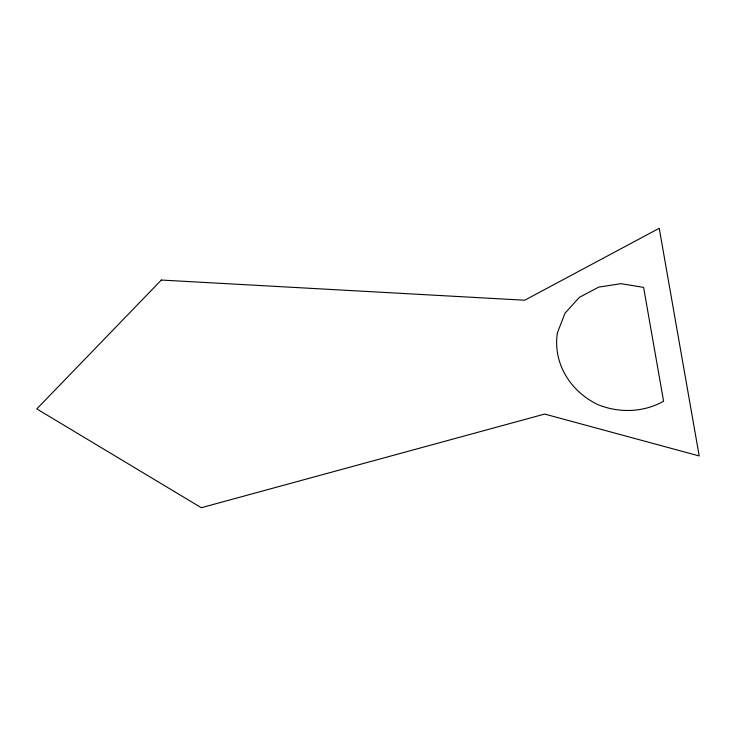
<?xml version="1.0" encoding="UTF-8"?>
<svg xmlns="http://www.w3.org/2000/svg" width="736" height="736" viewBox="0 0 736 736"><rect width="100%" height="100%" fill="white"/><g stroke="black" fill="none" stroke-linecap="round" stroke-linejoin="round"><path stroke-width="1.1" d="M557.345 332.976C552.708 363.639 570.786 391.81 598.166 404.754C619.436 413.236 643.466 412.491 663.596 401.23L643.604 287.399L620.972 283.664L598.699 287.123L579.315 297.362L564.99 313.251L557.345 332.976M161.34 280.048L36.8 408.912L201.314 507.72L544.677 414.064L699.2 455.952L659.226 228.28L524.694 300.224L161.34 280.048"/></g></svg>
